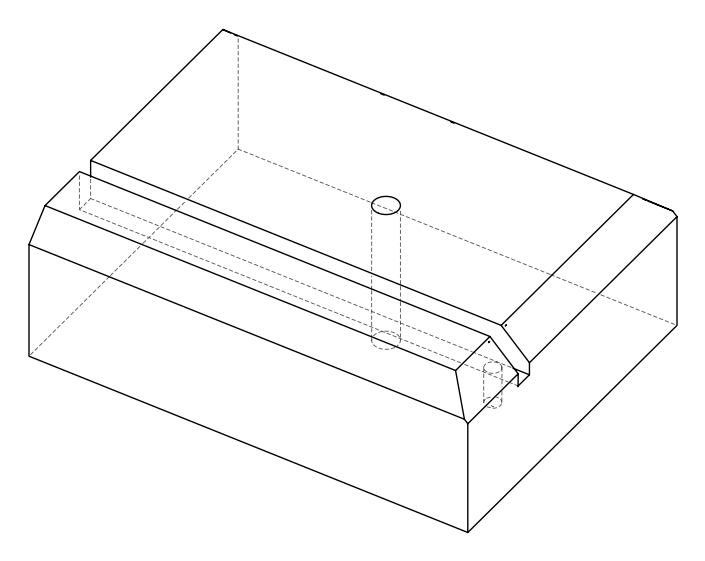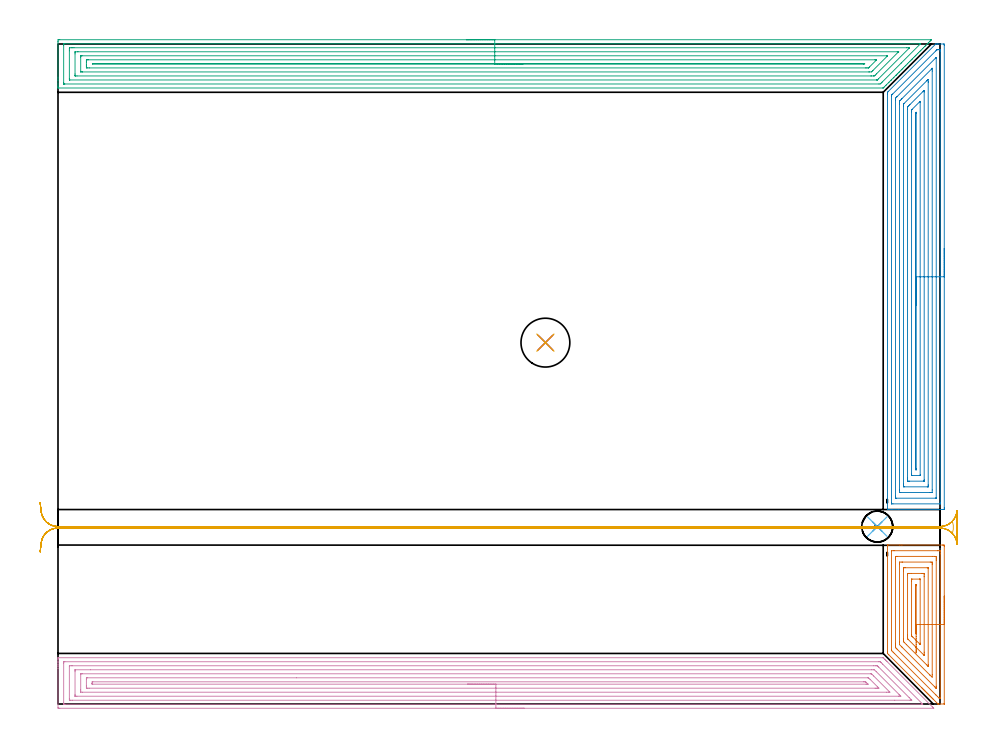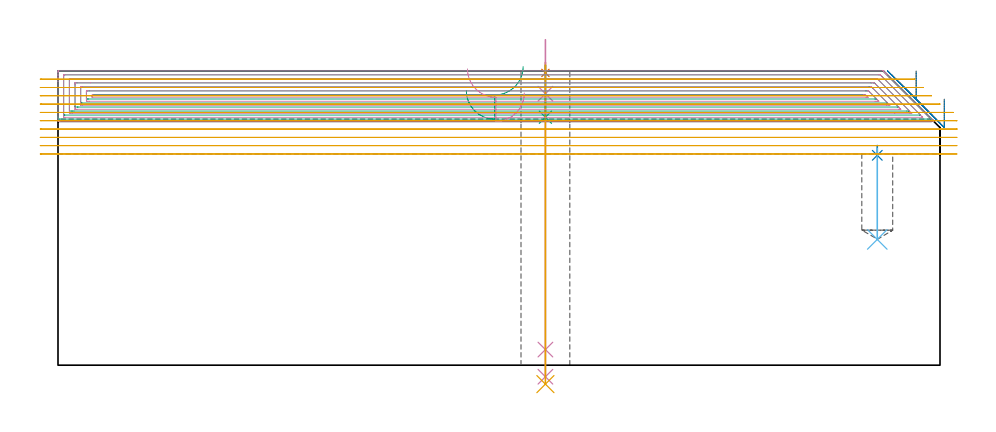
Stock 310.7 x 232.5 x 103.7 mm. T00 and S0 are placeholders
(PLAN: 11 operations, 6 tool changes, 62.1 min)
(1 SPOT_DRILL | STEP1HOLE | NXT0321_9005460120000 | 0.03 min | 4 mm3)
(2 SPOT_DRILL_1 | STEP1POCKET | NXT0321_9005460120000 | 0.04 min | 3204 mm3)
(3 DRILL_BLIND_HOLE_INTO_CENTER | STEP1HOLE | UGT0301_221 | 0.08 min | 1315 mm3)
(4 GUN_DRILL_THROUGH_HOLE | STEP1HOLE | UGT0307_008 | 0.59 min | 8513 mm3)
(5 DRILL_TO_ENLARGE_THROUGH_HOLE | STEP1HOLE | UGT0301_243 | 0.45 min | 14235 mm3)
(6 DRILL_BLIND_HOLE_INTO_CENTER_1 | STEP1POCKET | UGT0301_221 | 0.14 min | 2670 mm3)
(7 AREA_MILL | FG_CHAMFER_SURFACE | UGT0205_001 | 3.27 min | 12736 mm3)
(8 AREA_MILL_1 | FG_CHAMFER_SURFACE_1 | UGT0205_001 | 10.23 min | 33469 mm3)
(9 AREA_MILL_2 | FG_CHAMFER_SURFACE_2 | UGT0205_001 | 16.93 min | 42855 mm3)
(10 AREA_MILL_3 | FG_CHAMFER_SURFACE_3 | UGT0205_001 | 17.02 min | 47018 mm3)
(11 MILL_RECTANGULAR_SLOT | SLOT_RECTANGULAR | NXT0201_011 | Follow Part, ap 3, ae 75% | 13.29 min | 108264 mm3)
(TOOL NXT0321_9005460120000 | NC Spot Drill, 142deg, 12mm, Carbide, Uncoated | D12 PA142 FL30 Z2)
(TOOL UGT0301_221 | Twist Drill 10.9 mm | D10.9 PA118 FL92 Z2)
(TOOL UGT0307_008 | Gun Drill 11 mm | D11 PA130 FL24 Z1)
(TOOL UGT0301_243 | Twist Drill 17.2 mm | D17.2 PA118 FL130 Z2)
(TOOL UGT0205_001 | Chamfer Mill 20 x 3 x 45 deg. | D20 FL50 Z2)
(TOOL NXT0201_011 | ENDMILL 12mm [2P460-1200-NA 1630] | D12 FL38 Z6)
(OP 1 SPOT_DRILL)
G17 G21 G94 G90
T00 M6
G54
G17 G0 G90 X171.7 Y127.3 S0 M3
G43 Z113.7 H0
G94 G81 G98 Z102.96 F250. R106.7
G80
M5
M2
(OP 2 SPOT_DRILL_1)
G17 G21 G94 G90
T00 M6
G54
G17 G0 G90 X288.6 Y62.5 S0 M3
G43 Z113.7 H0
G94 G81 G98 Z73.931 F250. R77.4
G80
M5
M2
(OP 3 DRILL_BLIND_HOLE_INTO_CENTER)
G17 G21 G94 G90
T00 M6
G54
G17 G0 G90 X171.7 Y127.3 S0 M3
G43 Z113.7 H0
G94 G81 G98 Z87.35 F250. R105.7
G80
M5
M2
(OP 4 GUN_DRILL_THROUGH_HOLE)
G17 G21 G94 G90
T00 M6
G54
G17 G0 G90 X171.7 Y127.3 M8
G43 Z114.665 H0
S716 M3
G94 G1 Z95.635 F125. M26
G4 X.084
Z5.5 F250.
G4 X.084
Z-4.065 F125.
G4 X.084
M5
M9
G0 Z114.665
M2
(OP 5 DRILL_TO_ENLARGE_THROUGH_HOLE)
G17 G21 G94 G90
T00 M6
G54
G17 G0 G90 X171.7 Y127.3 S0 M3
G43 Z113.7 H0
G94 G73 G98 Z-6.667 F250. Q15.767 R105.7
G80
M5
M2
(OP 6 DRILL_BLIND_HOLE_INTO_CENTER_1)
G17 G21 G94 G90
T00 M6
G54
G17 G0 G90 X288.6 Y62.5 S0 M3
G43 Z113.7 H0
G94 G81 G98 Z44.3 F250. R76.4
G80
M5
M2
(OP 7 AREA_MILL)
G17 G21 G94 G90
T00 M6
G54
G17 G0 G90 X312.2 Y38. S1061 M3
G43 Z113.7 H0
Z93.7
G94 G1 Y37.962 Z92.828 F250.
Y37.848 Z91.964
Y37.659 Z91.112
Y37.397 Z90.28
Y37.063 Z89.474
Y36.66 Z88.7
Y36.192 Z87.964
Y35.66 Z87.272
Y35.071 Z86.629
Y34.428 Z86.04
Y33.736 Z85.508
Y33. Z85.04
Y32.226 Z84.637
Y31.42 Z84.303
Y30.588 Z84.041
Y29.736 Z83.852
Y28.872 Z83.738
Y28. Z83.7
Y0.078
X312.197 Y0.009 Z83.702
X312.195 Y0.007 Z83.703
X312.161 Y0. Z83.738
X310.036 Y0.001 Z85.861
X310.017 Y0.004 Z85.88
X310.001 Y0.01 Z85.896
X309.921 Y0.078 Z85.977
X308.454 Y1.544 Z87.442
X308.314 Y1.685 Z87.584
X308.148 Y1.851 Z87.75
X308.007 Y1.991 Z87.889
X307.864 Y2.135 Z88.034
X307.705 Y2.294 Z88.193
X307.561 Y2.437 Z88.335
X307.414 Y2.585 Z88.484
X307.262 Y2.737 Z88.636
X307.114 Y2.884 Z88.782
X306.963 Y3.035 Z88.934
X306.819 Y3.18 Z89.079
X306.667 Y3.331 Z89.228
X306.513 Y3.486 Z89.385
X306.375 Y3.623 Z89.522
X306.22 Y3.777 Z89.675
X306.063 Y3.936 Z89.835
X305.932 Y4.067 Z89.966
X305.774 Y4.224 Z90.121
X305.613 Y4.386 Z90.285
X305.489 Y4.51 Z90.409
X305.327 Y4.67 Z90.568
X305.162 Y4.837 Z90.736
X305.046 Y4.953 Z90.852
X304.88 Y5.117 Z91.014
X304.712 Y5.287 Z91.186
X304.603 Y5.396 Z91.295
X304.434 Y5.564 Z91.461
X304.262 Y5.737 Z91.636
X292.637 Y17.363 Z103.263
X292.255 Y17.747 Z103.644
X292.207 Y17.799 Z103.693
X292.2 Y18.249 Z103.7
Y55.923
X292.204 Y55.99 Z103.69
X292.23 Y56. Z103.663
X292.417 Z103.481
X296.55 Z99.349
X297.286 Z98.608
X311.581 Z84.315
X311.951 Y55.998 Z83.945
X312.191 Y55.99 Z83.705
X312.199 Y55.752 Z83.699
X312.2 Y55.479 Z83.7
Y28.
X310.786 Z85.114
X310.785 Y2.197 Z85.115
X310.782 Y2.099 Z85.118
X310.779 Y2.036 Z85.121
X310.774 Y2.009 Z85.126
X310.761 Y2.007 Z85.139
X310.688 Y2.003 Z85.212
X310.589 Z85.311
X310.51 Y2.006 Z85.39
X310.459 Y2.01 Z85.441
X310.424 Y2.037 Z85.476
X310.158 Y2.294 Z85.742
X309.794 Y2.656 Z86.106
X309.269 Y3.18 Z86.631
X294.606 Y17.844 Z101.294
X294.202 Y18.249 Z101.698
X293.712 Y18.749 Z102.188
X293.621 Y18.848 Z102.279
X293.617 Y19.038 Z102.283
X293.615 Y19.136 Z102.285
Y53.803
X293.618 Y53.901 Z102.282
X293.621 Y53.964 Z102.279
X293.626 Y53.991 Z102.274
X293.639 Y53.993 Z102.261
X293.712 Y53.996 Z102.188
X294.31 Y54. Z101.59
X294.606 Z101.294
X309.794 Z86.106
X310.393 Y53.998 Z85.507
X310.688 Y53.992 Z85.212
X310.779 Y53.989 Z85.121
X310.783 Y53.804 Z85.117
X310.784 Y53.706 Z85.116
X310.786 Y52.917 Z85.114
Y28.
X309.372 Z86.528
X309.371 Y6.259 Z86.529
X309.37 Y5.839 Z86.53
X309.368 Y5.601 Z86.532
X309.365 Y5.551 Z86.535
X309.364 Y5.547 Z86.536
X309.34 Y5.567 Z86.56
X309.283 Y5.62 Z86.617
X309.06 Y5.839 Z86.84
X308.901 Y5.998 Z86.999
X295.763 Y19.136 Z100.137
X295.499 Y19.402 Z100.401
X295.189 Y19.717 Z100.711
X295.038 Y19.873 Z100.862
X295.035 Y20.022 Z100.865
X295.03 Y20.487 Z100.87
X295.029 Y20.909 Z100.871
X295.028 Y21.376 Z100.872
X295.029 Y51.047 Z100.871
X295.03 Y51.512 Z100.87
X295.034 Y51.933 Z100.866
X295.035 Y51.982 Z100.865
X295.231 Y51.993 Z100.669
X295.365 Y51.998 Z100.535
X295.432 Y52. Z100.468
X295.499 Z100.401
X308.007 Z87.893
X308.836 Y51.997 Z87.064
X308.901 Y51.991 Z86.999
X309.364 Y51.933 Z86.536
X309.369 Y51.469 Z86.531
X309.371 Y51.047 Z86.529
Y50.58
X309.372 Y28. Z86.528
X307.957 Z87.943
Y10.272
X307.95 Y9.442 Z87.95
X307.114 Y10.236 Z88.786
X307.077 Y10.272 Z88.823
X297.286 Y20.063 Z98.614
X296.45 Y20.909 Z99.45
X296.443 Y21.745 Z99.457
Y21.795
Y49.274
X296.447 Y49.692 Z99.453
X296.45 Y49.901 Z99.45
X296.456 Y49.99 Z99.444
X296.559 Y49.995 Z99.341
X297.286 Y49.999 Z98.614
X297.448 Y50. Z98.452
X307.276 Y49.999 Z88.624
X307.881 Y49.992 Z88.019
X307.95 Y49.99 Z87.95
X307.952 Y49.903 Z87.948
X307.955 Y49.71 Z87.945
X307.957 Y49.324 Z87.943
Y49.274
Y28.
X306.543 Z89.357
Y13.817
X306.542 Y13.498 Z89.358
X306.54 Y13.391 Z89.36
X306.536 Y13.307 Z89.364
X306.53 Y13.279 Z89.37
X306.467 Y13.34 Z89.433
X306.22 Y13.58 Z89.68
X305.981 Y13.817 Z89.919
X298.889 Y20.909 Z97.011
X298.18 Y21.622 Z97.72
X298.011 Y21.795 Z97.889
X297.864 Y21.96 Z98.036
X297.861 Y22.111 Z98.039
X297.858 Y22.681 Z98.042
X297.857 Y23.001 Z98.043
Y46.935
X297.858 Y47.501 Z98.042
X297.861 Y47.818 Z98.039
X297.864 Y47.927 Z98.036
X297.871 Y47.99 Z98.029
X297.928 Y47.992 Z97.972
X298.18 Y47.997 Z97.72
X298.571 Y48. Z97.329
X306.22 Y47.999 Z89.68
X306.388 Y47.997 Z89.512
X306.521 Y47.992 Z89.379
X306.536 Y47.99 Z89.364
X306.538 Y47.968 Z89.362
X306.541 Y47.913 Z89.359
X306.542 Y47.821 Z89.358
X306.543 Y28. Z89.357
X305.129 Z90.771
Y18.249
X305.128 Y17.561 Z90.772
X305.125 Y17.363 Z90.775
X305.122 Y17.195 Z90.778
X305.115 Y17.144 Z90.785
X305.079 Y17.178 Z90.821
X304.887 Y17.363 Z91.013
X302.225 Y20.022 Z93.675
X299.567 Y22.681 Z96.333
X299.436 Y22.817 Z96.464
X299.333 Y22.927 Z96.567
X299.278 Y22.988 Z96.622
X299.277 Y23.027 Z96.623
X299.272 Y23.37 Z96.628
X299.271 Y23.568 Z96.629
Y24.258
X299.272 Y45.531 Z96.628
X299.273 Y45.728 Z96.627
X299.276 Y45.9 Z96.624
X299.278 Y45.978 Z96.622
X299.419 Y45.99 Z96.481
X299.695 Y45.998 Z96.205
X299.966 Y45.999 Z95.934
X300.586 Y46. Z95.314
X304.16 Z91.74
X304.434 Z91.466
X305.056 Y45.997 Z90.844
X305.104 Y45.991 Z90.796
X305.122 Y45.987 Z90.778
X305.125 Y45.929 Z90.775
X305.127 Y45.728 Z90.773
X305.129 Y45.039 Z90.771
Y44.842
Y28.
X303.715 Z92.185
X303.714 Y21.449 Z92.186
X303.712 Y21.102 Z92.188
X303.709 Y21.004 Z92.191
X303.707 Y20.998 Z92.193
X303.705 Y20.997 Z92.195
X303.69 Y21.01 Z92.21
X303.632 Y21.065 Z92.268
X303.54 Y21.157 Z92.36
X301.129 Y23.568 Z94.771
X300.86 Y23.84 Z95.04
X300.708 Y23.998 Z95.192
X300.692 Y24.017 Z95.208
X300.689 Y24.074 Z95.211
X300.687 Y24.166 Z95.213
X300.686 Y24.281 Z95.214
X300.685 Y24.454 Z95.215
X300.686 Y43.242 Z95.214
X300.691 Y43.956 Z95.209
X300.692 Y43.989 Z95.208
X300.77 Y43.996 Z95.13
X300.816 Y43.999 Z95.084
X303.54 Z92.36
X303.585 Y43.998 Z92.315
X303.674 Y43.991 Z92.226
X303.709 Y43.986 Z92.191
X303.711 Y43.979 Z92.189
X303.713 Y43.956 Z92.187
X303.714 Y43.783 Z92.186
X303.715 Y28. Z92.185
X302.3 Z93.6
Y25.684
Y25.341
X302.299 Y25.141 Z93.601
X302.297 Y25.042 Z93.603
X302.293 Y24.866 Z93.607
X302.204 Y24.954 Z93.696
X302.108 Y25.051 Z93.792
X302.103 Y25.241 Z93.797
X302.101 Y25.341 Z93.799
X302.099 Y26.77 Z93.801
X302.1 Y41.64 Z93.8
X302.102 Y41.837 Z93.798
X302.105 Y41.938 Z93.795
X302.108 Y41.99 Z93.792
X302.135 Y41.993 Z93.765
X302.2 Y41.995 Z93.7
X302.265 Y41.993 Z93.635
X302.292 Y41.99 Z93.608
X302.295 Y41.938 Z93.605
X302.298 Y41.839 Z93.602
X302.3 Y41.64 Z93.6
Y28.
Y27.128 Z93.638
Y26.263 Z93.751
Y25.412 Z93.94
Y24.58 Z94.203
Y23.774 Z94.536
Y23. Z94.939
Y22.264 Z95.408
Y21.572 Z95.939
Y20.929 Z96.528
Y20.34 Z97.172
Y19.808 Z97.864
Y19.34 Z98.6
Y18.937 Z99.373
Y18.603 Z100.179
Y18.341 Z101.011
Y18.152 Z101.863
Y18.038 Z102.728
Y18. Z103.6
G0 Z113.7
M5
M2
(OP 8 AREA_MILL_1)
G17 G21 G94 G90
T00 M6
G54
G17 G0 G90 X312.2 Y160.5 S1061 M3
G43 Z113.7 H0
Z93.7
G94 G1 Y160.462 Z92.828 F250.
Y160.348 Z91.964
Y160.159 Z91.112
Y159.897 Z90.28
Y159.563 Z89.474
Y159.16 Z88.7
Y158.692 Z87.964
Y158.16 Z87.272
Y157.571 Z86.629
Y156.928 Z86.04
Y156.236 Z85.508
Y155.5 Z85.04
Y154.726 Z84.637
Y153.92 Z84.303
Y153.088 Z84.041
Y152.237 Z83.852
Y151.372 Z83.738
Y150.5 Z83.7
Y69.13
X312.198 Y68.853 Z83.701
X312.192 Y68.51 Z83.706
X311.845 Y68.5 Z84.052
X296.128 Z99.767
X293.712 Z102.183
X292.983 Z102.917
X292.706 Z103.194
X292.27 Y68.501 Z103.621
X292.246 Y68.502 Z103.645
X292.203 Y68.51 Z103.688
X292.2 Y68.683 Z103.7
Y214.881
Y215.495 Z103.685
X292.348 Y215.649 Z103.549
X309.054 Y232.356 Z86.842
X309.128 Y232.431 Z86.765
X309.198 Y232.49 Z86.693
X309.264 Y232.499 Z86.627
X309.712 Y232.5 Z86.187
X309.958 Z85.942
X310.688 Z85.208
X311.946 Z83.952
X312.191 Y232.498 Z83.705
X312.2 Y232.008 Z83.7
Y150.5
X310.786 Z85.114
X310.785 Y70.82 Z85.115
X310.784 Y70.721 Z85.116
X310.779 Y70.527 Z85.121
X310.774 Y70.509 Z85.126
X310.765 Y70.506 Z85.135
X310.74 Y70.502 Z85.16
X310.688 Y70.501 Z85.212
X294.13 Y70.5 Z101.77
X293.712 Y70.504 Z102.188
X293.653 Y70.506 Z102.247
X293.623 Y70.509 Z102.277
X293.62 Y70.623 Z102.28
X293.616 Y70.82 Z102.284
X293.615 Y70.918 Z102.285
X293.614 Y71.016 Z102.286
X293.615 Y214.085 Z102.285
X293.616 Y214.183 Z102.284
X293.621 Y214.379 Z102.279
X293.628 Y214.467 Z102.272
X293.652 Y214.494 Z102.248
X293.712 Y214.56 Z102.188
X293.872 Y214.722 Z102.028
X294.031 Y214.881 Z101.869
X309.232 Y230.082 Z86.668
X309.515 Y230.361 Z86.385
X309.609 Y230.451 Z86.291
X309.643 Y230.482 Z86.257
X309.69 Y230.49 Z86.21
X309.794 Y230.493 Z86.106
X310.271 Y230.499 Z85.629
X310.688 Y230.496 Z85.212
X310.747 Y230.494 Z85.153
X310.777 Y230.491 Z85.123
X310.78 Y230.377 Z85.12
X310.784 Y230.18 Z85.116
X310.785 Y230.082 Z85.115
X310.786 Y229.984 Z85.114
Y150.5
X309.372 Z86.528
X309.371 Y72.706 Z86.529
X309.37 Y72.589 Z86.53
X309.368 Y72.531 Z86.532
X309.365 Y72.51 Z86.535
X309.313 Y72.507 Z86.587
X309.106 Y72.501 Z86.794
X295.293 Z100.607
X295.156 Y72.504 Z100.744
X295.047 Y72.51 Z100.853
X295.034 Y72.515 Z100.866
X295.032 Y72.523 Z100.868
X295.03 Y72.549 Z100.87
X295.029 Y72.706 Z100.871
X295.028 Y73.178 Z100.872
X295.029 Y212.669 Z100.871
X295.032 Y213.093 Z100.868
X295.035 Y213.327 Z100.865
X295.045 Y213.434 Z100.855
X295.1 Y213.492 Z100.8
X295.499 Y213.9 Z100.401
X295.543 Y213.943 Z100.357
X309.14 Y227.541 Z86.76
X309.293 Y227.69 Z86.607
X309.343 Y227.735 Z86.557
X309.365 Y227.752 Z86.535
X309.367 Y227.733 Z86.533
X309.37 Y227.628 Z86.53
X309.371 Y227.508 Z86.529
X309.372 Y227.399 Z86.528
Y150.5
X307.957 Z87.943
Y75.389
X307.951 Y74.551 Z87.949
X307.941 Y74.51 Z87.959
X307.891 Y74.507 Z88.009
X307.78 Y74.503 Z88.12
X307.558 Y74.501 Z88.342
X307.114 Y74.5 Z88.786
X296.84 Y74.501 Z99.06
X296.619 Y74.503 Z99.281
X296.509 Y74.507 Z99.391
X296.459 Y74.51 Z99.441
X296.45 Y74.542 Z99.45
X296.443 Y75.339 Z99.457
Y75.389
Y211.304
X296.445 Y212.146 Z99.455
X296.447 Y212.198 Z99.453
X296.462 Y212.401 Z99.438
X296.596 Y212.54 Z99.304
X296.768 Y212.717 Z99.132
X297.141 Y213.093 Z98.759
X297.286 Y213.238 Z98.614
X307.894 Y223.844 Z88.006
X307.943 Y223.887 Z87.957
X307.946 Z87.954
X307.951 Y223.879 Z87.949
X307.955 Y223.823 Z87.945
X307.956 Y223.715 Z87.944
X307.957 Y222.979 Z87.943
Y150.5
X306.543 Z89.357
Y77.177
X306.541 Y76.856 Z89.359
X306.536 Y76.533 Z89.364
X306.532 Y76.509 Z89.368
X306.516 Y76.506 Z89.384
X306.474 Y76.502 Z89.426
X306.39 Y76.5 Z89.51
X306.22 Z89.68
X298.18 Y76.501 Z97.72
X297.96 Y76.503 Z97.94
X297.878 Y76.51 Z98.022
X297.864 Y76.534 Z98.036
X297.861 Y76.602 Z98.039
X297.858 Y77.177 Z98.042
X297.857 Y77.5 Z98.043
X297.858 Y210.732 Z98.042
X297.862 Y211.304 Z98.038
X297.864 Y211.341 Z98.036
X297.883 Y211.373 Z98.017
X297.93 Y211.427 Z97.97
X297.992 Y211.492 Z97.908
X306.036 Y219.537 Z89.864
X306.22 Y219.719 Z89.68
X306.488 Y219.978 Z89.412
X306.537 Y219.998 Z89.363
X306.54 Y219.968 Z89.36
X306.542 Y219.924 Z89.358
X306.543 Y219.352 Z89.357
Y219.029
Y150.5
X305.129 Z90.771
Y78.966
X305.126 Y78.618 Z90.774
X305.124 Y78.532 Z90.776
X305.123 Y78.517 Z90.777
X305.109 Y78.51 Z90.791
X305.054 Y78.506 Z90.846
X304.898 Y78.501 Z91.002
X299.966 Y78.5 Z95.934
X299.537 Y78.502 Z96.363
X299.326 Y78.508 Z96.574
X299.281 Y78.51 Z96.619
X299.277 Y78.588 Z96.623
X299.273 Y78.765 Z96.627
X299.272 Y78.966 Z96.628
X299.271 Y79.662 Z96.629
X299.272 Y209.516 Z96.628
X299.276 Y210.207 Z96.624
X299.278 Y210.306 Z96.622
X299.368 Y210.41 Z96.532
X299.664 Y210.713 Z96.236
X299.966 Y211.019 Z95.934
X300.109 Y211.161 Z95.791
X304.723 Y215.775 Z91.177
X304.855 Y215.903 Z91.045
X305.031 Y216.071 Z90.869
X305.122 Y216.143 Z90.778
X305.126 Y215.976 Z90.774
X305.128 Y215.775 Z90.772
X305.129 Y215.599 Z90.771
Y150.5
X303.715 Z92.185
X303.714 Y80.754 Z92.186
X303.713 Y80.581 Z92.187
X303.71 Y80.522 Z92.19
X303.708 Y80.51 Z92.192
X303.698 Y80.507 Z92.202
X303.667 Y80.503 Z92.233
X303.54 Y80.501 Z92.36
X300.86 Z95.04
X300.775 Y80.503 Z95.125
X300.708 Y80.508 Z95.192
X300.693 Y80.51 Z95.207
X300.69 Y80.531 Z95.21
X300.688 Y80.579 Z95.212
X300.686 Y80.754 Z95.214
X300.685 Y80.929 Z95.215
X300.686 Y208.622 Z95.214
X300.687 Y208.795 Z95.213
X300.69 Y208.971 Z95.21
X300.699 Y209.29 Z95.201
X300.86 Y209.461 Z95.04
X300.887 Y209.489 Z95.013
X303.649 Y212.25 Z92.251
X303.668 Y212.267 Z92.232
X303.696 Y212.287 Z92.204
X303.709 Y212.294 Z92.191
X303.71 Y212.278 Z92.19
X303.713 Y212.198 Z92.187
X303.714 Y212.107 Z92.186
X303.715 Y212.024 Z92.185
Y150.5
X302.3 Z93.6
Y82.889
X302.299 Y82.542 Z93.601
X302.297 Y82.519 Z93.603
X302.295 Y82.513 Z93.605
X302.283 Y82.509 Z93.617
X302.242 Y82.506 Z93.658
X302.222 Y82.509 Z93.678
X302.107 Y82.542 Z93.793
X302.104 Y82.744 Z93.796
X302.101 Y83.089 Z93.799
X302.1 Y83.437 Z93.8
Y83.783
Y207.38
X302.103 Y207.728 Z93.797
X302.107 Y208.065 Z93.793
X302.117 Y208.258 Z93.783
X302.205 Y208.353 Z93.695
X302.265 Y208.415 Z93.635
X302.287 Y208.433 Z93.613
X302.293 Y208.435 Z93.607
X302.295 Y208.432 Z93.605
X302.298 Y208.366 Z93.602
X302.3 Y208.266 Z93.6
Y208.074
Y150.5
Y149.628 Z93.638
Y148.764 Z93.751
Y147.912 Z93.94
Y147.08 Z94.203
Y146.274 Z94.536
Y145.5 Z94.939
Y144.764 Z95.408
Y144.072 Z95.939
Y143.429 Z96.528
Y142.84 Z97.172
Y142.309 Z97.864
Y141.84 Z98.6
Y141.437 Z99.373
Y141.103 Z100.179
Y140.841 Z101.011
Y140.652 Z101.863
Y140.538 Z102.728
Y140.5 Z103.6
G0 Z113.7
M5
M2
(OP 9 AREA_MILL_2)
G17 G21 G94 G90
T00 M6
G54
G17 G0 G90 X143.85 Y234. S1061 M3
G43 Z113.7 H0
Z96.7
G94 G1 X143.888 Z95.828 F250.
X144.002 Z94.964
X144.191 Z94.112
X144.453 Z93.28
X144.787 Z92.474
X145.19 Z91.7
X145.659 Z90.964
X146.19 Z90.272
X146.779 Z89.629
X147.422 Z89.04
X148.114 Z88.508
X148.85 Z88.04
X149.624 Z87.637
X150.43 Z87.303
X151.262 Z87.041
X152.114 Z86.852
X152.979 Z86.738
X153.85 Z86.7
X307.431
X307.676 Y233.995 Z86.705
X307.682 Y233.993 Z86.706
X307.676 Y233.976 Z86.724
X307.464 Y233.764 Z86.936
X307.378 Y233.678 Z87.021
X307.18 Y233.478 Z87.218
X306.598 Y232.897 Z87.802
X306.485 Y232.784 Z87.915
X306.294 Y232.592 Z88.104
X305.731 Y232.031 Z88.669
X305.591 Y231.89 Z88.808
X305.407 Y231.705 Z88.991
X304.865 Y231.165 Z89.535
X304.521 Y230.819 Z89.877
X303.999 Y230.299 Z90.401
X303.634 Y229.932 Z90.764
X303.133 Y229.433 Z91.267
X302.748 Y229.046 Z91.65
X302.266 Y228.566 Z92.134
X301.861 Y228.159 Z92.537
X301.719 Y228.019 Z92.68
X301.416 Y227.716 Z92.984
X300.975 Y227.273 Z93.424
X300.826 Y227.125 Z93.573
X300.534 Y226.834 Z93.866
X300.088 Y226.386 Z94.31
X299.617 Y225.917 Z94.783
X299.202 Y225.5 Z95.197
X298.709 Y225.009 Z95.691
X298.315 Y224.613 Z96.084
X297.801 Y224.101 Z96.599
X297.428 Y223.727 Z96.97
X297.252 Y223.552 Z97.148
X297.07 Y223.37 Z97.33
X296.542 Y222.841 Z97.857
X296.359 Y222.658 Z98.041
X296.204 Y222.504 Z98.196
X296.098 Y222.397 Z98.3
X296.061 Y222.36 Z98.338
X295.655 Y221.954 Z98.744
X295.465 Y221.765 Z98.935
X295.338 Y221.638 Z99.062
X295.212 Y221.511 Z99.186
X295.167 Y221.466 Z99.232
X294.471 Y220.771 Z99.928
X294.326 Y220.624 Z100.073
X294.274 Y220.573 Z100.125
X293.605 Y219.905 Z100.795
X293.439 Y219.738 Z100.959
X293.38 Y219.679 Z101.018
X292.739 Y219.039 Z101.661
X292.553 Y218.851 Z101.845
X291.873 Y218.173 Z102.527
X291.667 Y217.965 Z102.731
X290.998 Y217.298 Z103.402
X290.727 Y217.031 Z103.663
X290.695 Y217.003 Z103.689
X290.551 Y217. Z103.7
X0.173
X0.009 Y217.003 Z103.688
X0. Y217.03 Z103.661
Y217.404 Z103.295
Y217.722 Z102.978
Y218.408 Z102.287
Y219.638 Z101.059
Y220.181 Z100.513
Y220.796 Z99.899
Y233.207 Z87.491
X0.003 Y233.478 Z87.219
X0.008 Y233.992 Z86.706
X0.1 Y233.994 Z86.704
X0.62 Y234. Z86.7
X153.85
Y232.586 Z88.114
X303.513
X303.72 Y232.581 Z88.119
X303.809 Y232.579 Z88.121
X303.798 Y232.559 Z88.141
X303.77 Y232.527 Z88.173
X303.674 Y232.425 Z88.275
X297.026 Y225.775 Z94.925
X290.325 Y219.075 Z101.625
X290.104 Y218.856 Z101.844
X289.875 Y218.635 Z102.065
X289.649 Y218.421 Z102.279
X289.205 Y218.414 Z102.286
X2.407
X2.184 Y218.416 Z102.284
X2.076 Y218.418 Z102.282
X2.024 Y218.421 Z102.279
X2.01 Y218.425 Z102.275
X2.008 Y218.443 Z102.257
X2.003 Y218.553 Z102.147
X2. Y218.811 Z101.889
X2.001 Y232.108 Z88.592
X2.005 Y232.512 Z88.188
X2.009 Y232.565 Z88.135
X2.013 Y232.58 Z88.12
X2.02 Y232.581 Z88.119
X2.074 Y232.584 Z88.116
X2.185 Y232.585 Z88.115
X2.407 Y232.586 Z88.114
X153.85
Y231.172 Z89.528
X299.039 Y231.171 Z89.529
X299.578 Y231.17 Z89.53
X299.716 Y231.169 Z89.531
X299.933 Y231.165 Z89.535
X299.947 Y231.156 Z89.544
X299.942 Y231.147 Z89.553
X299.933 Y231.133 Z89.567
X288.981 Y220.181 Z100.519
X288.646 Y219.855 Z100.845
X288.623 Y219.835 Z100.865
X288.583 Y219.833 Z100.867
X288.495 Y219.83 Z100.87
X288.317 Y219.829 Z100.871
X4.194
X4.075 Y219.831 Z100.869
X4.033 Y219.833 Z100.867
X4.016 Y219.834 Z100.866
X4.01 Y219.862 Z100.838
X4.005 Y219.989 Z100.711
X4.001 Y220.181 Z100.519
X4. Y220.373 Z100.327
Y230.124 Z90.576
X4.004 Y230.819 Z89.881
X4.008 Y231.003 Z89.697
X4.025 Y231.165 Z89.535
X4.194 Y231.167 Z89.533
X4.733 Y231.17 Z89.53
X5.087 Y231.171 Z89.529
X5.625 Y231.172 Z89.528
X153.85
Y229.757 Z90.943
X295.642
X295.998 Y229.756 Z90.944
X296.054 Y229.755 Z90.945
X296.091 Y229.752 Z90.948
X296.092 Y229.751 Z90.949
X296.088 Y229.744 Z90.956
X296.022 Y229.672 Z91.028
X295.945 Y229.594 Z91.106
X295.876 Y229.525 Z91.175
X288.317 Y221.966 Z98.734
X287.865 Y221.517 Z99.183
X287.715 Y221.37 Z99.33
X287.596 Y221.257 Z99.443
X287.424 Y221.25 Z99.45
X287.244 Y221.246 Z99.454
X286.53 Y221.243 Z99.457
X286.354
X6.697
X6.105 Y221.248 Z99.452
X6.04 Y221.25 Z99.45
X6.01 Y221.258 Z99.442
X6.008 Y221.305 Z99.395
X6.004 Y221.515 Z99.185
X6. Y221.935 Z98.765
Y229.026 Z91.674
X6.004 Y229.479 Z91.221
X6.008 Y229.696 Z91.004
X6.01 Y229.744 Z90.956
X6.056 Y229.75 Z90.95
X6.161 Y229.753 Z90.947
X6.874 Y229.757 Z90.943
X7.05
X153.85
Y228.343 Z92.357
X291.891
X292.076 Y228.341 Z92.359
X292.199 Y228.339 Z92.361
X292.226 Y228.337 Z92.363
X292.196 Y228.301 Z92.399
X292.144 Y228.244 Z92.456
X292.061 Y228.159 Z92.541
X291.977 Y228.075 Z92.625
X287.081 Y223.181 Z97.519
X286.737 Y222.841 Z97.859
X286.631 Y222.741 Z97.959
X286.53 Y222.664 Z98.036
X285.821 Y222.658 Z98.042
X285.637 Y222.657 Z98.043
X8.661
X8.476 Y222.658 Z98.042
X8.106 Y222.662 Z98.038
X8.009 Y222.664 Z98.036
X8.006 Y222.69 Z98.01
X8.002 Y222.747 Z97.953
X8.001 Y222.841 Z97.859
X8. Y227.928 Z92.772
X8.003 Y228.159 Z92.541
X8.009 Y228.322 Z92.378
X8.011 Y228.336 Z92.364
X8.069 Y228.339 Z92.361
X8.167 Y228.342 Z92.358
X8.291 Y228.343 Z92.357
X8.476
X153.85
Y226.929 Z93.771
X287.771
X288.045 Y226.927 Z93.773
X288.317 Y226.923 Z93.777
X288.35 Y226.922 Z93.778
X288.34 Y226.894 Z93.806
X288.335 Y226.886 Z93.814
X288.317 Y226.866 Z93.834
X285.852 Y224.4 Z96.3
X285.637 Y224.188 Z96.512
X285.538 Y224.097 Z96.603
X285.503 Y224.078 Z96.622
X285.463 Y224.076 Z96.624
X285.288 Y224.073 Z96.627
X284.744 Y224.071 Z96.629
X284.397
X10.994 Y224.072 Z96.628
X10.448 Y224.075 Z96.625
X10.094 Y224.078 Z96.622
X10.01 Y224.087 Z96.613
X10.004 Y224.167 Z96.533
X10.001 Y224.613 Z96.087
X10. Y225.058 Z95.642
Y225.944 Z94.756
X10.001 Y226.386 Z94.314
X10.003 Y226.828 Z93.872
X10.009 Y226.894 Z93.806
X10.013 Y226.922 Z93.778
X10.039 Y226.924 Z93.776
X10.175 Y226.926 Z93.774
X10.448 Y226.928 Z93.772
X10.795 Y226.929 Z93.771
X153.85
Y225.515 Z95.185
X283.85 Y225.514 Z95.186
X284.196 Y225.5 Z95.2
X283.865 Y225.485 Z95.215
X283.85
X12.235 Y225.486 Z95.214
X12.106 Y225.5 Z95.2
X12.221 Y225.514 Z95.186
X153.85 Y225.515 Z95.185
X154.722 Z95.223
X155.587 Z95.337
X156.438 Z95.526
X157.27 Z95.788
X158.076 Z96.122
X158.85 Z96.525
X159.586 Z96.994
X160.278 Z97.525
X160.921 Z98.114
X161.511 Z98.757
X162.042 Z99.45
X162.51 Z100.185
X162.913 Z100.959
X163.247 Z101.765
X163.509 Z102.597
X163.698 Z103.449
X163.812 Z104.314
X163.85 Z105.185
G0 Z113.7
M5
M2
(OP 10 AREA_MILL_3)
G17 G21 G94 G90
T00 M6
G54
G17 G0 G90 X164.25 Y-1.5 S1061 M3
G43 Z113.7 H0
Z95.9
G94 G1 X164.212 Z95.028 F250.
X164.098 Z94.164
X163.909 Z93.312
X163.647 Z92.48
X163.313 Z91.674
X162.91 Z90.9
X162.441 Z90.164
X161.91 Z89.472
X161.321 Z88.829
X160.678 Z88.24
X159.986 Z87.709
X159.25 Z87.24
X158.476 Z86.837
X157.67 Z86.503
X156.838 Z86.241
X155.986 Z86.052
X155.122 Z85.938
X154.25 Z85.9
X0.616
X0.22 Y-1.496 Z85.902
X0.01 Y-1.492 Z85.906
X0. Y-1.278 Z86.119
Y12.54 Z99.935
Y13.15 Z100.544
Y13.699 Z101.096
Y14.035 Z101.431
Y14.584 Z101.98
Y14.919 Z102.314
Y15.591 Z102.99
Y15.924 Z103.323
X0.007 Y16.28 Z103.671
X0.009 Y16.297 Z103.688
X0.17 Y16.3 Z103.7
X290.466
X290.696 Y16.296 Z103.689
X290.735 Y16.268 Z103.663
X291.24 Y15.761 Z103.161
X291.508 Y15.493 Z102.891
X291.64 Y15.362 Z102.758
X292.015 Y14.985 Z102.385
X308.006 Y-1.004 Z86.392
X308.352 Y-1.352 Z86.048
X308.447 Y-1.446 Z85.953
X308.479 Y-1.481 Z85.919
X308.483 Y-1.495 Z85.905
X308.479 Y-1.5 Z85.9
X154.25
Y-0.086 Z87.314
X2.403 Y-0.085 Z87.315
X2.368
X2.01 Y-0.071 Z87.329
X2.006 Y0.038 Z87.438
X2.001 Y0.278 Z87.678
Y14.433 Z101.833
X2.008 Y14.832 Z102.232
X2.01 Y14.879 Z102.279
X2.028 Y14.881 Z102.281
X2.081 Y14.884 Z102.284
X2.188 Y14.885 Z102.285
X2.403 Y14.886 Z102.286
X289.16
X289.589 Y14.881 Z102.281
X289.641 Y14.879 Z102.279
X289.668 Y14.871 Z102.271
X289.712 Y14.831 Z102.231
X289.85 Y14.698 Z102.098
X290.019 Y14.531 Z101.931
X290.516 Y14.035 Z101.435
X304.311 Y0.239 Z87.639
X304.517 Y0.03 Z87.43
X304.595 Y-0.053 Z87.347
X304.616 Y-0.079 Z87.321
X304.588 Y-0.081 Z87.319
X304.496 Y-0.084 Z87.316
X304.311 Y-0.086 Z87.314
X304.277
X154.25
Y1.328 Z88.728
X5.082 Y1.329 Z88.729
X4.512 Y1.33 Z88.73
X4.189 Y1.333 Z88.733
X4.082 Y1.335 Z88.735
X4.01 Y1.344 Z88.744
X4.006 Y1.463 Z88.863
X4.002 Y1.65 Z89.05
X4. Y1.837 Z89.237
X4.001 Y13.337 Z100.737
X4.004 Y13.4 Z100.8
X4.01 Y13.448 Z100.848
X4.015 Y13.465 Z100.865
X4.028 Y13.466 Z100.866
X4.189 Y13.469 Z100.869
X4.758 Y13.471 Z100.871
X5.082
X287.34
X287.909
X288.233 Y13.468 Z100.868
X288.557 Y13.464 Z100.864
X288.633 Y13.456 Z100.856
X288.678 Y13.415 Z100.815
X288.77 Y13.327 Z100.727
X288.95 Y13.15 Z100.55
X289.126 Y12.975 Z100.375
X299.845 Y2.256 Z89.656
X300.449 Y1.65 Z89.05
X300.738 Y1.356 Z88.756
X300.748 Y1.335 Z88.735
X300.738 Y1.334 Z88.734
X300.168 Y1.33 Z88.73
X294.744 Y1.329 Z88.729
X154.25 Y1.328 Z88.728
Y2.743 Z90.143
X6.658
X6.113 Y2.744 Z90.144
X6.057 Y2.746 Z90.146
X6.02 Y2.749 Z90.149
X6.01 Y2.755 Z90.155
X6.008 Y2.778 Z90.178
X6.003 Y2.983 Z90.383
X6. Y3.395 Z90.795
Y11.381 Z98.781
X6.004 Y11.811 Z99.211
X6.008 Y12.025 Z99.425
X6.01 Y12.047 Z99.447
X6.03 Y12.05 Z99.45
X6.088 Y12.054 Z99.454
X6.187 Y12.056 Z99.456
X11.43 Y12.057 Z99.457
X286.657
X287.34 Y12.052 Z99.452
X287.557 Y12.05 Z99.45
X288.233 Y11.417 Z98.817
X288.27 Y11.381 Z98.781
X296.272 Y3.38 Z90.78
X296.662 Y2.986 Z90.386
X296.851 Y2.791 Z90.191
X296.888 Y2.751 Z90.151
X296.868 Y2.749 Z90.149
X296.812 Y2.747 Z90.147
X296.272 Y2.743 Z90.143
X296.062
X154.25
Y4.157 Z91.557
X8.655
X8.021 Y4.164 Z91.564
X8.01 Y4.212 Z91.612
X8.008 Y4.304 Z91.704
X8.001 Y4.952 Z92.352
Y10.496 Z97.896
X8.003 Y10.577 Z97.977
X8.006 Y10.617 Z98.017
X8.009 Y10.632 Z98.032
X8.063 Y10.636 Z98.036
X8.359 Y10.641 Z98.041
X8.507 Y10.643 Z98.043
X286.299
X286.446 Y10.641 Z98.041
X286.495 Y10.639 Z98.039
X286.532 Y10.636 Z98.036
X286.568 Y10.619 Z98.019
X286.696 Y10.496 Z97.896
X287.34 Y9.862 Z97.262
X292.897 Y4.304 Z91.704
X292.96 Y4.237 Z91.637
X293.007 Y4.183 Z91.583
X293.022 Y4.163 Z91.563
X292.995 Y4.162 Z91.562
X292.846 Y4.158 Z91.558
X292.699 Y4.157 Z91.557
X291.954
X154.25
Y5.571 Z92.971
X10.948
X10.442 Y5.574 Z92.974
X10.048 Y5.578 Z92.978
X10.01 Y5.581 Z92.981
X10.004 Y5.621 Z93.021
X10.001 Y6.073 Z93.473
X10. Y6.51 Z93.91
X10.002 Y8.727 Z96.127
X10.005 Y9.16 Z96.56
X10.01 Y9.22 Z96.62
X10.062 Y9.223 Z96.623
X10.188 Y9.226 Z96.626
X10.442 Y9.228 Z96.628
X84.04 Y9.229 Z96.629
X285.3 Y9.228 Z96.628
X285.426 Y9.227 Z96.627
X285.489 Y9.224 Z96.624
X285.516 Y9.222 Z96.622
X285.553 Y9.192 Z96.592
X286.024 Y8.727 Z96.127
X288.678 Y6.073 Z93.473
X289.126 Y5.621 Z93.021
X289.161 Y5.581 Z92.981
X289.126 Y5.578 Z92.978
X288.737 Y5.574 Z92.974
X288.233 Y5.572 Z92.972
X287.846 Y5.571 Z92.971
X154.25
Y6.985 Z94.385
X12.228 Y6.986 Z94.386
X12.199
X12.033 Y6.992 Z94.392
X12.01 Y7.046 Z94.446
X12.007 Y7.068 Z94.468
X12.002 Y7.182 Z94.582
X12.004 Y7.322 Z94.722
X12.018 Y7.808 Z95.208
X12.223 Y7.814 Z95.214
X12.256 Y7.815 Z95.215
X283.795
X284.213 Y7.812 Z95.212
X284.422 Y7.809 Z95.209
X284.471 Y7.808 Z95.208
X284.503 Y7.788 Z95.188
X284.555 Y7.741 Z95.141
X284.66 Y7.642 Z95.042
X285.207 Y7.095 Z94.495
X285.263 Y7.038 Z94.438
X285.301 Y6.995 Z94.395
X285.304 Y6.989 Z94.389
X285.302 Y6.988 Z94.388
X285.278 Y6.987 Z94.387
X285.072 Y6.986 Z94.386
X284.66 Y6.985 Z94.385
X154.25
X153.378 Z94.423
X152.513 Z94.537
X151.662 Z94.726
X150.83 Z94.988
X150.024 Z95.322
X149.25 Z95.725
X148.514 Z96.194
X147.822 Z96.725
X147.179 Z97.314
X146.59 Z97.957
X146.058 Z98.65
X145.59 Z99.385
X145.187 Z100.159
X144.853 Z100.965
X144.591 Z101.797
X144.402 Z102.649
X144.288 Z103.514
X144.25 Z104.385
G0 Z113.7
M5
M2
(OP 11 MILL_RECTANGULAR_SLOT)
G17 G21 G94 G90
T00 M6
G54
G17 G0 G90 X-6.27 Y53.614 S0 M3
G43 Z113.701 H1
Z100.771
G94 G1 X-5.97 Y56.599 F250.
G2 X0. Y62. R6. F500.
G1 X301.813
G3 X301.813 Y62.5 R6.
G1 X0.
G2 X-5.97 Y67.901 R6.
G1 X-6.27 Y70.886 F250.
G0 Y53.614 Z97.841
G1 X-5.97 Y56.599
G2 X0. Y62. R6. F500.
G1 X304.744
G3 X304.744 Y62.5 R6.
G1 X0.
G2 X-5.97 Y67.901 R6.
G1 X-6.27 Y70.886 F250.
G0 Y53.614 Z94.911
G1 X-5.97 Y56.599
G2 X0. Y62. R6. F500.
G1 X307.674
G3 X307.674 Y62.5 R6.
G1 X0.
G2 X-5.97 Y67.901 R6.
G1 X-6.27 Y70.886 F250.
G0 Y53.614 Z91.981
G1 X-5.97 Y56.599
G2 X0. Y62. R6. F500.
G1 X310.677
G3 X310.677 Y62.5 R6.
G1 X0.
G2 X-5.97 Y67.901 R6.
G1 X-6.27 Y70.886 F250.
G0 Y53.614 Z89.05
G1 X-5.97 Y56.599
G2 X0. Y62. R6. F500.
G1 X310.7
G2 X315.046 Y60.137 R6.
G3 X315.046 Y64.363 R6.
G2 X310.7 Y62.5 R6.
G1 X0.
G2 X-5.97 Y67.901 R6.
G1 X-6.27 Y70.886 F250.
G0 Y53.614 Z86.12
G1 X-5.97 Y56.599
G2 X0. Y62. R6. F500.
G1 X310.7
G2 X316.401 Y57.869 R6.
G1 X316.43 Y57.86
G3 X316.7 Y59.628 R6.
G1 Y64.888
G3 X316.433 Y66.647 R6.
G1 X316.404 Y66.638
G2 X310.7 Y62.5 R6.
G1 X0.
G2 X-5.97 Y67.901 R6.
G1 X-6.27 Y70.886 F250.
G0 Y53.614 Z83.19
G1 X-5.97 Y56.599
G2 X0. Y62. R6. F500.
G1 X310.7
G2 X316.69 Y56.346 R6.
G1 X316.7
Y68.154
X316.69
G2 X310.7 Y62.5 R6.
G1 X0.
G2 X-5.97 Y67.901 R6.
G1 X-6.27 Y70.886 F250.
G0 Y53.614 Z80.26
G1 X-5.97 Y56.599
G2 X0. Y62. R6. F500.
G1 X310.7
G2 X316.69 Y56.346 R6.
G1 Y68.154
G2 X310.7 Y62.5 R6.
G1 X0.
G2 X-5.97 Y67.901 R6.
G1 X-6.27 Y70.886 F250.
G0 Y53.614 Z77.33
G1 X-5.97 Y56.599
G2 X0. Y62. R6. F500.
G1 X310.7
G2 X316.69 Y56.346 R6.
G1 Y68.154
G2 X310.7 Y62.5 R6.
G1 X0.
G2 X-5.97 Y67.901 R6.
G1 X-6.27 Y70.886 F250.
G0 Y53.614 Z74.4
G1 X-5.97 Y56.599
G2 X0. Y62. R6. F500.
G1 X310.7
G2 X316.69 Y56.346 R6.
G1 Y68.154
G2 X310.7 Y62.5 R6.
G1 X0.
G2 X-5.97 Y67.901 R6.
G1 X-6.27 Y70.886 F250.
G0 Z113.701
M5
M2
